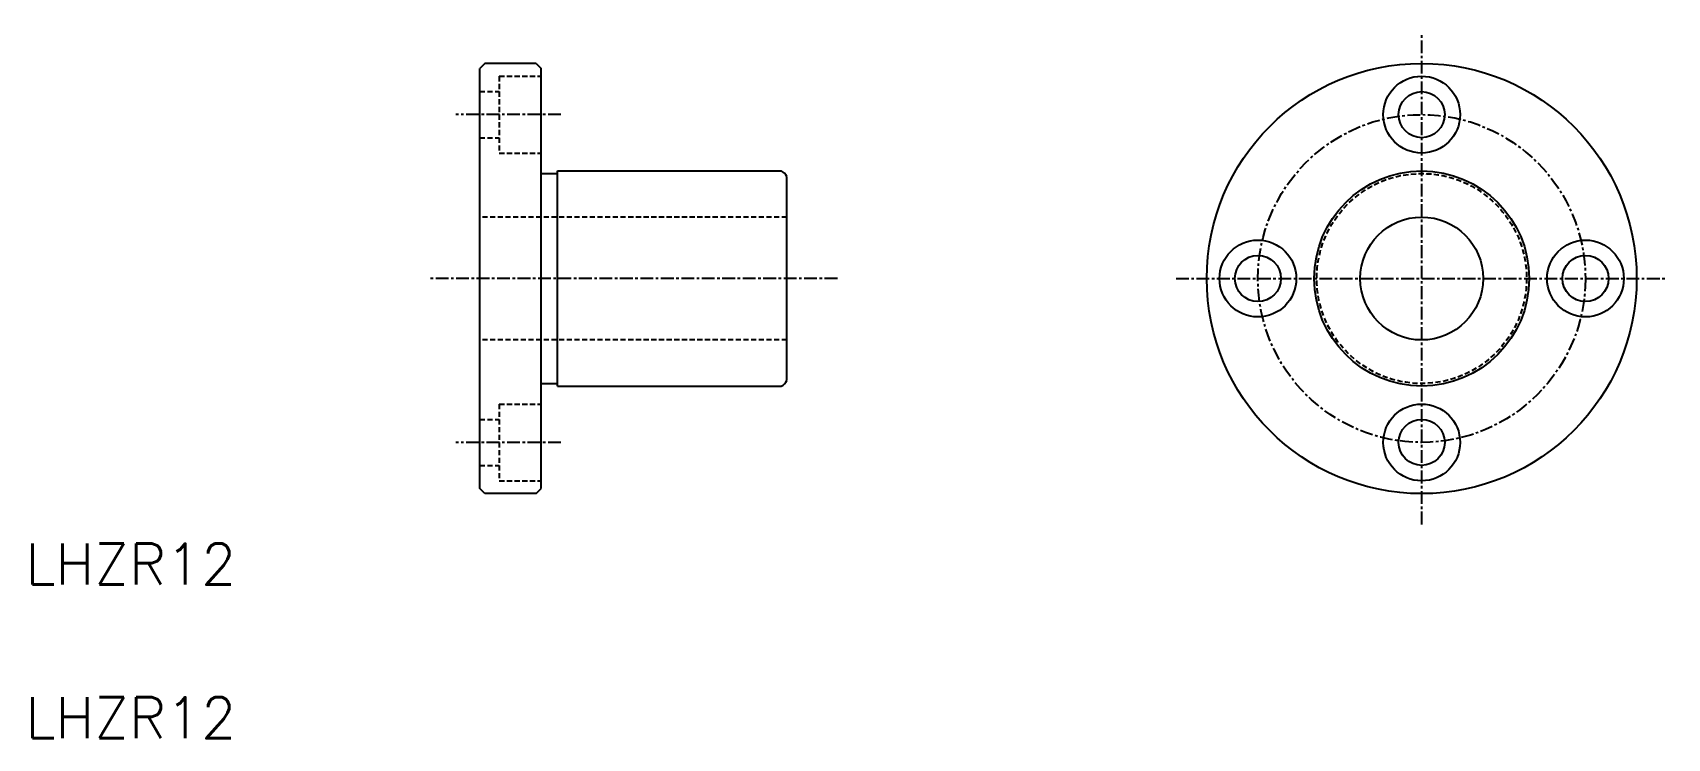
# Model space of a CAD drawing. Extents: x 226 to 386, y 135 to 204.
import ezdxf

# ---------------------------------------------------------------- set-up
doc = ezdxf.new("R2010")
doc.units = 0
doc.linetypes.add('CENTER', pattern=[2, 1.25, -0.25, 0.25, -0.25])
doc.linetypes.add('DASHED', pattern=[0.75, 0.5, -0.25])
doc.layers.get('0').update_dxf_attribs({"linetype": 'CONTINUOUS'})
doc.layers.add('CENTER', color=1, linetype='CENTER')
doc.styles.get("Standard").update_dxf_attribs({"font": 'txt.shx', "bigfont": 'bigfont.shx'})

msp = doc.modelspace()

# ---------------------------------------------------------------- linework, layer by layer
at = {"color": 7, "linetype": 'CONTINUOUS'}
for p, q in [((270.55, 200.89), (270.05, 200.39)), ((270.05, 159.39), (270.05, 200.39)), ((275.55, 200.89), (270.55, 200.89)), ((275.55, 200.89), (276.05, 200.39)), ((276.05, 159.39), (276.05, 200.39)), ((276.05, 190.14), (277.65, 190.14)), ((277.65, 190.39), (299.51, 190.39)), ((277.65, 169.39), (277.65, 190.39)), ((300.05, 169.93), (300.05, 189.84)), ((276.05, 169.64), (277.65, 169.64)), ((277.65, 169.39), (299.51, 169.39)), ((270.55, 158.89), (270.05, 159.39)), ((275.55, 158.89), (270.55, 158.89)), ((275.55, 158.89), (276.05, 159.39))]:
    msp.add_line(p, q, dxfattribs=at)
at = {"color": 3, "linetype": 'DASHED'}
for p, q in [((271.95, 199.64), (271.95, 192.14)), ((271.95, 199.64), (276.05, 199.64)), ((270.05, 198.14), (271.95, 198.14)), ((270.05, 193.64), (271.95, 193.64)), ((271.95, 192.14), (276.05, 192.14)), ((300.05, 185.89), (270.05, 185.89)), ((300.05, 173.89), (270.05, 173.89)), ((270.05, 166.14), (271.95, 166.14)), ((271.95, 167.64), (271.95, 160.14)), ((271.95, 167.64), (276.05, 167.64)), ((270.05, 161.64), (271.95, 161.64)), ((271.95, 160.14), (276.05, 160.14))]:
    msp.add_line(p, q, dxfattribs=at)
for p, q in [((281.68, 169.39), (281.68, 169.39)), ((287.3, 169.39), (287.3, 169.39))]:
    msp.add_line(p, q)
at = {"color": 7, "linetype": 'CONTINUOUS'}
for centre, radius in [((362.07, 179.89), 21), ((362.07, 195.89), 3.75), ((362.07, 195.89), 2.25), ((362.07, 179.89), 10.5), ((362.07, 179.89), 6), ((346.07, 179.89), 3.75), ((346.07, 179.89), 2.25), ((378.07, 179.89), 3.75), ((378.07, 179.89), 2.25), ((362.07, 163.89), 3.75), ((362.07, 163.89), 2.25)]:
    msp.add_circle(centre, radius, dxfattribs=at)
at = {"color": 3, "linetype": 'DASHED'}
msp.add_circle((362.07, 179.89), 10.25, dxfattribs=at)
at = {"color": 7, "linetype": 'CONTINUOUS'}
for centre, start, end in [((298.9, 189.24), 27.7958, 62.2042), ((298.9, 170.54), 297.7958, 332.2042)]:
    msp.add_arc(centre, 1.3, start, end, dxfattribs=at)
at = {"layer": 'CENTER', "color": 1, "linetype": 'CENTER'}
for p, q in [((362.07, 155.89), (362.07, 203.89)), ((277.97, 195.89), (267.71, 195.89)), ((304.99, 179.89), (265.15, 179.89)), ((338.07, 179.89), (386.07, 179.89)), ((277.97, 163.89), (267.71, 163.89))]:
    msp.add_line(p, q, dxfattribs=at)
msp.add_circle((362.07, 179.89), 16, dxfattribs=at)

# ---------------------------------------------------------------- texts
at = {"color": 7, "linetype": 'CONTINUOUS'}
for p in [(225.68, 150.01), (225.68, 135.01)]:
    msp.add_text('LHZR12', height=4, dxfattribs=at).set_placement(p)

doc.saveas('drawing.dxf')
